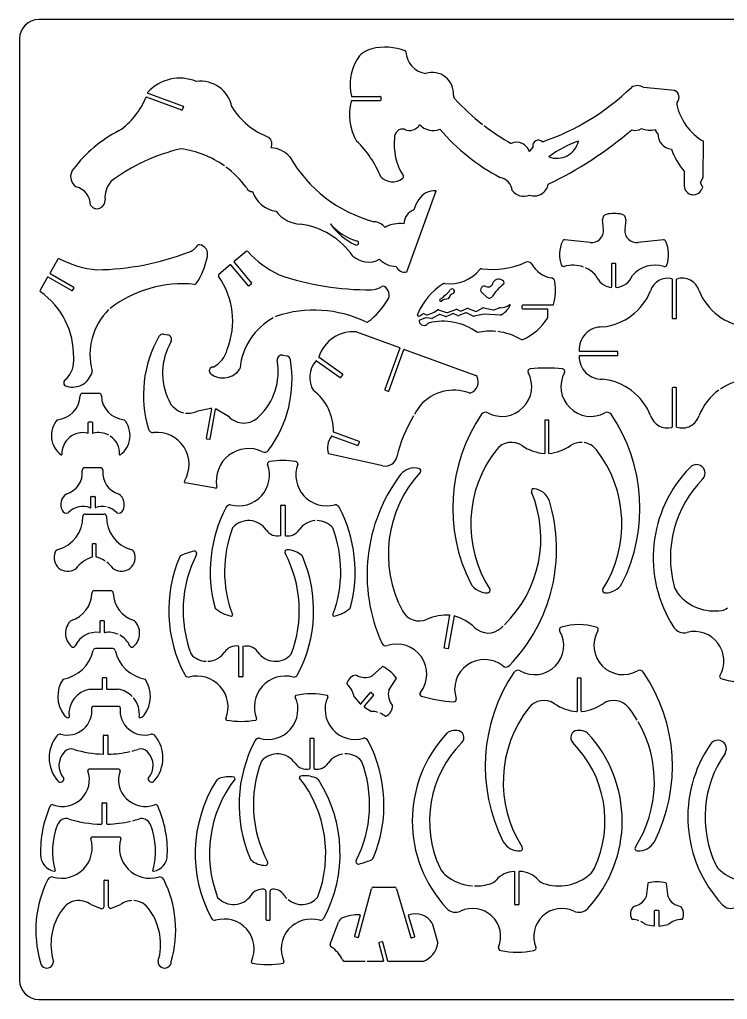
# Model space of a CAD drawing. Extents: x 0 to 655, y 0 to 410.
# Drawn here: x 0 to 296.1, y 0 to 410 of the extents above; entities that cross this region are included whole.
import ezdxf

# ---------------------------------------------------------------- set-up
doc = ezdxf.new("R2010")
doc.units = 0
doc.layers.add('WHITE', color=7, linetype='CONTINUOUS')

msp = doc.modelspace()

# ---------------------------------------------------------------- linework, layer by layer
at = {"layer": 'WHITE', "linetype": 'CONTINUOUS'}
for p, q in [((647, 410), (8, 410)), ((0, 402), (0, 8)), ((273.959613, 380.268762), (261.119396, 381.517701)), ((67.821112, 372.132039), (53.079316, 377.497614)), ((53.642917, 379.154792), (68.419647, 373.776502)), ((139.018802, 377.819106), (150.895294, 377.819106)), ((151.095294, 377.619106), (151.095294, 376.269106)), ((68.539182, 373.520159), (68.077454, 372.251574)), ((150.895294, 376.069106), (138.969253, 376.069106)), ((286.023611, 344.014094), (286.097792, 359.090878)), ((214.756963, 356.636018), (213.195798, 354.785876)), ((278.073264, 346.522154), (277.984081, 340.94162)), ((284.924534, 341.750577), (286.023611, 344.014094)), ((285.69944, 340.151127), (284.924534, 341.750577)), ((161.960563, 304.507774), (174.255533, 338.287925)), ((244.266861, 322.159221), (243.876865, 326.344375)), ((253.581143, 326.344375), (253.191147, 322.159221)), ((94.768328, 312.939292), (89.75294, 308.730882)), ((16.000835, 309.725073), (12.727273, 304.055097)), ((89.728288, 308.449116), (97.038097, 299.737624)), ((247.679004, 307.731114), (247.679004, 298.153571)), ((249.229004, 307.931114), (247.879004, 307.931114)), ((249.429004, 298.11929), (249.429004, 307.731114)), ((12.800478, 303.781892), (22.648957, 298.09587)), ((88.105944, 307.348889), (83.330578, 303.341881)), ((95.697519, 298.612746), (88.387711, 307.324237)), ((11.652273, 302.193142), (8.535374, 296.794516)), ((21.773957, 296.580325), (11.925478, 302.266347)), ((97.013446, 299.455858), (95.979286, 298.588095)), ((273.078049, 301.347874), (273.078049, 285.075508)), ((274.828049, 285.075508), (274.828049, 301.245275)), ((22.722162, 297.822665), (22.047162, 296.65353)), ((193.288153, 297.935863), (193.232085, 297.870451)), ((193.367523, 295.779323), (195.498227, 293.861689)), ((170.615764, 286.511381), (173.446115, 287.540599)), ((173.446115, 287.540599), (174.884518, 288.499534)), ((175.319982, 288.557851), (178.557036, 287.478833)), ((179.006589, 287.48115), (182.494556, 288.683897)), ((182.998492, 288.665537), (184.382978, 288.072186)), ((186.68577, 287.245996), (183.815841, 286.12298)), ((184.945977, 288.077243), (187.135901, 289.062708)), ((189.758003, 285.968173), (187.2539, 287.220225)), ((187.674442, 289.077705), (190.657221, 287.930483)), ((191.243702, 287.969298), (193.740088, 289.330962)), ((194.224872, 289.400265), (198.13916, 288.544015)), ((198.546509, 288.57703), (200.631579, 289.40284)), ((210.311541, 289.075073), (210.311541, 290.425073)), ((210.511541, 290.625073), (223.160555, 290.625073)), ((220.792842, 288.875073), (210.511541, 288.875073)), ((220.992842, 285.577013), (220.992842, 288.675073)), ((167.448509, 286.083725), (168.736976, 286.903658)), ((169.75878, 285.210026), (167.466655, 284.254974)), ((169.19178, 286.945797), (170.258527, 286.517309)), ((172.420185, 284.97722), (170.006304, 285.245429)), ((175.389683, 286.506381), (172.71636, 285.036054)), ((178.172182, 285.79002), (175.781208, 286.545064)), ((181.123286, 286.923058), (178.670229, 285.819183)), ((183.247713, 286.148751), (181.72359, 286.910812)), ((194.324529, 286.759477), (190.212876, 285.90879)), ((201.223558, 286.30954), (194.324529, 286.759477)), ((273.278049, 284.875508), (274.628049, 284.875508)), ((140.986653, 279.300445), (159.007202, 272.741502)), ((60.348034, 278.364389), (61.942438, 278.083253)), ((159.126736, 272.48516), (152.828351, 255.180489)), ((154.472813, 254.581954), (160.770996, 271.886069)), ((161.027893, 272.0054), (190.894715, 261.034785)), ((250.078739, 271.15), (234.336789, 271.15)), ((250.278739, 269.6), (250.278739, 270.95)), ((110.084845, 269.594448), (111.679248, 269.313312)), ((124.21031, 267.159682), (134.123095, 260.240292)), ((135.124753, 261.675277), (125.276438, 268.549665)), ((234.320739, 269.4), (250.078739, 269.4)), ((134.401568, 260.289815), (135.174276, 261.396804)), ((152.947885, 254.924146), (154.216471, 254.462419)), ((273.078049, 255.824492), (273.078049, 239.552126)), ((274.628049, 256.024492), (273.278049, 256.024492)), ((274.828049, 239.654725), (274.828049, 255.824492)), ((33.238478, 253.589455), (26.291974, 253.589455)), ((74.552413, 246.271005), (80.006973, 247.396986)), ((80.244368, 247.166387), (78.072836, 234.851015)), ((79.796249, 234.54713), (81.991923, 246.999416)), ((82.293871, 247.134915), (87.354914, 244.013578)), ((221.422426, 242.419563), (219.672426, 242.419563)), ((219.672426, 242.419563), (219.672426, 228.385312)), ((221.422426, 228.419564), (221.422426, 242.419563)), ((28.715226, 237.161171), (28.715226, 241.431038)), ((28.915226, 241.631038), (30.265226, 241.631038)), ((30.465226, 241.431038), (30.465226, 237.07365)), ((78.235068, 234.619323), (79.564558, 234.384898)), ((130.700764, 235.743234), (141.445067, 231.832628)), ((142.043602, 233.47709), (131.409638, 237.347536)), ((141.701409, 231.952162), (142.163136, 233.220748)), ((151.927252, 223.26987), (129.247523, 228.261905)), ((33.843476, 222.475144), (27.202347, 222.475144)), ((81.940185, 213.867779), (69.330124, 216.091273)), ((29.822912, 205.871996), (29.822912, 210.275144)), ((30.022912, 210.475144), (31.372912, 210.475144)), ((31.572912, 210.275144), (31.572912, 206.001867)), ((109.358423, 194.288671), (109.358423, 206.650444)), ((109.558423, 206.850444), (110.908423, 206.850444)), ((111.108423, 206.650444), (111.108423, 194.216234)), ((27.4217, 203.084213), (35.306822, 203.084213)), ((30.314261, 190.384213), (30.314261, 185.226892)), ((31.864261, 190.584213), (30.514261, 190.584213)), ((32.064261, 185.344377), (32.064261, 190.384213)), ((38.191662, 171.026721), (31.234674, 171.026721)), ((177.58019, 146.957418), (180.011264, 160.744726)), ((181.740625, 160.474574), (179.303604, 146.653534)), ((33.663168, 153.75611), (33.663168, 158.326721)), ((33.863168, 158.526721), (35.213168, 158.526721)), ((35.413168, 158.326721), (35.413168, 153.705788)), ((91.650651, 135.171796), (91.650651, 147.606006)), ((38.990315, 146.786251), (31.739304, 146.786251)), ((93.400651, 147.533569), (93.400651, 135.171796)), ((179.303604, 146.653534), (177.58019, 146.957418)), ((151.621553, 139.210681), (147.472655, 135.33717)), ((34.664809, 129.986251), (34.664809, 134.486251)), ((34.864809, 134.686251), (36.214809, 134.686251)), ((36.414809, 134.486251), (36.414809, 129.986251)), ((93.200651, 134.971796), (91.850651, 134.971796)), ((154.500793, 129.439862), (157.595007, 134.198356)), ((233.250581, 134.225113), (233.250581, 120.610671)), ((234.800581, 134.425113), (233.450581, 134.425113)), ((235.000581, 120.648822), (235.000581, 134.225113)), ((29.451813, 129.786252), (34.464809, 129.786251)), ((36.614809, 129.786251), (41.277806, 129.786252)), ((142.751014, 123.662586), (146.742501, 128.419454)), ((148.083078, 127.294576), (144.20535, 122.673279)), ((147.024267, 128.444106), (148.058427, 127.576343)), ((139.973786, 126.558956), (142.445648, 123.661343)), ((41.5895, 122.604911), (30.730154, 122.604911)), ((144.283053, 122.221865), (147.158104, 120.530597)), ((35.109827, 102.811832), (35.109827, 110.404911)), ((35.309827, 110.604911), (36.659827, 110.604911)), ((36.859827, 110.404911), (36.859827, 102.800449)), ((121.430553, 109.026539), (121.430553, 96.664766)), ((122.980553, 109.226539), (121.630553, 109.226539)), ((123.180553, 96.592329), (123.180553, 109.026539)), ((41.556798, 96.315391), (29.020875, 96.315391)), ((34.588837, 73.818468), (34.588837, 82.115391)), ((34.788837, 82.315391), (36.138837, 82.315391)), ((36.338837, 82.115391), (36.338837, 73.827275)), ((41.823216, 67.92631), (30.289948, 67.92631)), ((207.154287, 39.714915), (207.154287, 53.309837)), ((208.904287, 53.316175), (208.904287, 39.714915)), ((35.356582, 38.948065), (35.356582, 49.743021)), ((35.556582, 49.943021), (36.906582, 49.943021)), ((37.106582, 49.743021), (37.106582, 39.087091)), ((103.070225, 45.104388), (103.070225, 33.41495)), ((104.820225, 33.41495), (104.820225, 45.1278)), ((141.75734, 26.056119), (147.238808, 46.267845)), ((148.203945, 47.006098), (156.690533, 47.006098)), ((157.64999, 46.287953), (163.647426, 25.872224)), ((262.79084, 48.485861), (262.102445, 42.851721)), ((271.277027, 42.851721), (270.588631, 48.485861)), ((29.881581, 39.649599), (33.987424, 38.018698)), ((38.47574, 38.157724), (42.231583, 39.649599)), ((208.704287, 39.514915), (207.354287, 39.514915)), ((265.639736, 30.932239), (265.639736, 37.083109)), ((265.839736, 37.283109), (267.189736, 37.283109)), ((267.389736, 37.083109), (267.389736, 30.873458)), ((103.270225, 33.21495), (104.620225, 33.21495)), ((142.423083, 35.19674), (140.068351, 26.514176)), ((165.326476, 26.365471), (162.743809, 35.157065)), ((129.989637, 23.137065), (133.473869, 32.375475)), ((172.615768, 31.930715), (174.907418, 23.531765)), ((262.000505, 31.307039), (265.406611, 30.735001)), ((267.622861, 30.67622), (271.378967, 31.307038)), ((140.209029, 26.2688), (141.511963, 25.915441)), ((163.895689, 25.736704), (165.190955, 26.117209)), ((150.296294, 23.545732), (152.220732, 16.164569)), ((151.745697, 24.130309), (150.439367, 23.78972)), ((154.055545, 16.063654), (151.989685, 23.987237)), ((144.585934, 15.914112), (135.983906, 15.914112)), ((152.027202, 15.914112), (145.385934, 15.914112)), ((168.796352, 15.914113), (154.249075, 15.914112)), ((8, 0), (647, 0))]:
    msp.add_line(p, q, dxfattribs=at)
for centre, radius, start, end in [((8, 402), 8, 90, 180), ((149.636576, 388.052596), 10, 103.283288, 149.356928), ((152.950519, 374.015341), 24.423133, 69.937592, 103.283287), ((161.157194, 396.486807), 0.5, 2.148376, 69.93762), ((171.140129, 396.861306), 9.489958, -177.851618, -97.071515), ((158.373486, 382.876733), 20.154957, 149.356929, 194.089046), ((66.944546, 367.623379), 17.876578, 67.041773, 138.471883), ((172.685405, 379.004109), 8.864952, -4.161377, 107.824389), ((75.804036, 371.039903), 13.179761, 10.593413, 98.229597), ((186.607798, 453.268865), 99.727844, -71.209603, -45.928726), ((258.474383, 377.821957), 4.544735, 54.409019, 123.382309), ((24.119793, 389.145431), 31.021497, -55.617424, -22.277324), ((53.010912, 377.309675), 0.2, 70.000054, 157.722684), ((53.711321, 379.34273), 0.2, 138.471965, 249.999966), ((139.018802, 378.019106), 0.2, -165.910955, -90), ((150.895294, 377.619106), 0.2, 0.000004, 90), ((183.521712, 378.215684), 2, 175.838619, 222.685488), ((272.900943, 377.408182), 3.050196, -42.127852, 69.691027), ((68.351243, 373.588563), 0.2, -20, 69.999999), ((115.395673, 390.159996), 31.437209, -147.918374, -110.545302), ((159.908132, 370.169269), 21.900802, 164.772306, 210.129721), ((138.969253, 375.869106), 0.2, 90, 164.772306), ((150.895294, 376.269106), 0.2, -90, -0.000003), ((253.50997, 442.766116), 97.210895, -137.314538, -127.965173), ((275.904771, 374.691362), 1, 137.872164, 192.257049), ((298.024803, 379.496955), 23.636023, -167.742919, -120.305571), ((67.889515, 372.319978), 0.2, -109.999676, -19.999946), ((163.192482, 368.414556), 4.787933, -116.594486, -29.471487), ((173.01965, 371.164175), 7.621374, -137.943917, -68.236324), ((253.50997, 442.766116), 97.210895, -127.493372, -119.459687), ((67.389993, 313.434037), 56.339608, 117.199022, 142.805252), ((160.316873, 360.766987), 3.44492, 77.728802, 185.166245), ((241.17693, 419.970262), 85.972333, -139.456467, -117.771548), ((151.601928, 485.852627), 160.597252, -64.330348, -49.412651), ((257.61644, 368.198222), 4.568949, -109.549776, -56.369439), ((263.674397, 373.242874), 9.526067, -111.734168, -75.901103), ((268.009856, 364.048446), 2.015439, -178.729643, -120.115826), ((273.39737, 362.18494), 6.399888, 178.92451, 263.957179), ((101.480793, 357.853009), 4.066864, -21.444183, 44.873314), ((111.568281, 328.450788), 42.523884, 21.679848, 46.264509), ((180.40059, 357.569897), 23.691191, 173.00083, 212.577039), ((208.048546, 353.312846), 5.353879, 15.969953, 116.01171), ((217.064418, 357.17241), 2.368981, 45.2969, 193.086582), ((246.358185, 320.744482), 40.402642, 108.117995, 128.037892), ((224.74875, 361.252881), 9.28784, -110.719439, -13.124673), ((84.610284, 281.090247), 76.752126, 102.86404, 127.197616), ((62.227395, 315.7953), 40.468573, 54.553648, 82.481838), ((104.647202, 345.247134), 11.136263, 41.02018, 86.814016), ((299.681978, 365.142265), 28.524464, -160.92564, -139.248703), ((163.226487, 381.323687), 57.838781, -150.173536, -104.917322), ((26.383089, 344.284475), 5.028802, 140.357894, 237.49187), ((62.227395, 315.7953), 40.468573, 36.163348, 53.420855), ((159.594108, 344.275342), 1, -54.103703, 32.577037), ((45.660156, 335.597042), 9.974459, 138.337009, 185.677781), ((156.042388, 349.182518), 7.057647, -134.630853, -54.103701), ((199.855084, 337.734639), 6.294303, 6.99922, 78.42209), ((215.317718, 342.159769), 5.946258, -110.21753, -10.214807), ((281.864407, 340.623825), 3.893318, 175.31798, 333.323476), ((21.586433, 332.224501), 8.094667, 0.752173, 75.007131), ((97.302551, 340.569293), 2.564204, -159.597379, -87.215429), ((109.158863, 342.059196), 12.411486, -160.949735, -98.734554), ((173.408673, 330.896019), 7.440258, 83.464355, 150.737193), ((210.880531, 342.004023), 5.924228, -143.757994, -66.289256), ((284.799497, 339.71512), 1, -57.056938, 25.849396), ((32.441866, 334.176065), 3.321267, -146.247846, 7.511364), ((176.839698, 327.335275), 12.257594, 144.041417, 165.258393), ((118.048224, 337.960383), 13.520727, -142.831325, -92.652328), ((167.523396, 324.151027), 6.795022, 111.930469, 176.817033), ((245.868238, 326.529942), 2, 104.41216, 185.32377), ((248.729004, 315.397801), 13.493848, 75.587842, 104.412158), ((251.58977, 326.529942), 2, -5.32377, 75.587842), ((113.006705, 292.430623), 32.326542, 35.20763, 82.148783), ((146.878521, 338.412954), 21.803934, -140.663588, -104.697179), ((150.544118, 338.350753), 24.713675, -146.17041, -113.873756), ((147.78728, 318.846448), 6.610648, 39.512655, 85.226985), ((158.936523, 312.493609), 12.168921, 81.482609, 119.808663), ((239.28843, 321.695303), 5, -97.105536, 5.32377), ((258.169578, 321.695303), 5, 174.67623, 277.105536), ((75.162393, 314.810615), 0.999999, 80.620524, 144.96435), ((74.673865, 311.85311), 3.997582, -14.592238, 80.620459), ((140.944284, 316.537017), 0.882483, -117.124964, 62.874974), ((239.670565, 311.697122), 13.747971, 156.40369, 198.474357), ((227.988471, 316.800007), 1, 85.653905, 156.403667), ((211.289717, 97.085156), 221.348506, 82.894464, 85.653766), ((286.168291, 97.085156), 221.348506, 94.346235, 97.105536), ((269.469537, 316.800007), 1, 23.59631, 94.346234), ((257.787443, 311.697122), 13.747971, -18.474357, 23.596308), ((30.542903, 418.776428), 113.483057, -89.079416, -69.304054), ((68.267494, 319.644881), 7.420792, -71.282872, -35.03571), ((95.089721, 312.55627), 0.5, 42.491869, 129.999946), ((126.67494, 341.490607), 42.334822, -137.50807, -115.220415), ((16.433847, 309.475073), 0.5, 62.491877, 149.99996), ((36.218118, 347.467237), 42.334821, -117.50807, -95.220414), ((46.735973, 317.086476), 32.412945, -32.556592, -11.100551), ((89.881497, 308.577673), 0.2, 129.999995, 219.999977), ((145.957313, 318.250942), 9.712477, -132.307993, -61.675746), ((157.575846, 316.435505), 9.720841, -136.150855, -90.215648), ((197.724549, 339.815926), 34.338237, -97.148868, -65.914562), ((212.554127, 306.641371), 1.999999, 29.051376, 114.085434), ((224.080894, 313.044275), 11.185733, -150.948649, -99.323047), ((247.879004, 307.731114), 0.2, 90.000004, 179.999963), ((249.229004, 307.731114), 0.2, 0, 90), ((12.900478, 303.955097), 0.2, 150.000028, 240), ((88.234502, 307.19568), 0.2, 40.000001, 129.999947), ((160.943999, 308.003425), 3.640464, -159.268391, -73.785136), ((180.069497, 315.602947), 16.131548, -97.753344, -39.298916), ((193.326783, 304.752403), 1, 82.851121, 140.701085), ((227.579553, 307.657542), 1, -161.525659, -73.115859), ((231.550565, 294.574388), 12.672522, 69.650227, 106.884146), ((231.550565, 294.574388), 12.672522, 41.056427, 66.025434), ((265.907443, 294.574388), 12.672522, 73.115854, 138.943573), ((269.878455, 307.657542), 0.999999, -106.884141, -18.474341), ((11.825478, 302.093142), 0.2, 59.999988, 149.999988), ((68.200409, 249.537526), 49.892056, 84.347854, 127.459046), ((73.212699, 300.182154), 1, -95.652194, -32.556651), ((83.651972, 302.958859), 0.5, 130.000033, 214.915458), ((56.337318, 283.892948), 32.810648, -21.335848, 34.915439), ((96.884888, 299.609067), 0.2, -49.999972, 39.999963), ((145.731162, 410.440365), 113.483057, -109.079416, -89.304054), ((193.541392, 274.772495), 29.604052, 123.489088, 155.729857), ((177.758301, 298.628015), 1, 82.246652, 123.489107), ((195.980948, 300.308135), 2.191451, -114.894471, -5.14382), ((200.474228, 298.748372), 2.682848, 44.272654, 149.459395), ((201.679191, 299.923124), 1, -51.269884, 44.272649), ((221.944795, 300.032717), 2, 8.919478, 80.67695), ((201.709725, 296.856942), 22.482764, -15.705725, 8.919477), ((248.396022, 305.712176), 7.814028, -158.888799, -96.917376), ((249.061986, 305.712176), 7.814029, -85.72922, -21.111201), ((271.03615, 294.416253), 7.372166, 75.119009, 163.501346), ((272.878049, 301.347874), 0.2, 0, 75.118887), ((275.028049, 301.245275), 0.2, 107.794979, 179.999963), ((277.219948, 294.416253), 7.372166, 16.498654, 107.794979), ((8.968387, 296.544516), 0.5, 150.000017, 234.915493), ((-10.178066, 269.286258), 32.810648, -1.335848, 54.915439), ((21.873957, 296.75353), 0.2, -120.000012, -30.000027), ((22.548957, 297.922665), 0.2, -30.000012, 60), ((95.850728, 298.741303), 0.2, -140.000001, -49.999994), ((147.275696, 304.384612), 7.420793, -91.282873, -55.035702), ((152.101365, 297.483694), 1, 60.620459, 124.96429), ((150.630773, 294.871635), 3.997582, -34.592237, 60.620447), ((175.489208, 299.161174), 5.133759, -62.856793, -24.42338), ((182.90174, 291.743077), 3.88732, 109.724323, 158.825225), ((180.876681, 296.220403), 1.085258, -48.922, 131.077996), ((194.37097, 296.894264), 1.5, 139.398709, 228.012777), ((194.427038, 296.959676), 1.5, 65.105535, 139.398697), ((215.938001, 282.144399), 21.790277, 128.730149, 146.566452), ((241.287969, 305.706844), 24.473373, -83.915693, -22.0734), ((247.479004, 298.153571), 0.2, -96.917277, 0), ((249.629004, 298.11929), 0.2, -179.999997, -85.72922), ((306.968129, 305.706844), 24.473374, -157.9266, -96.084307), ((126.167659, 309.344712), 32.412945, -52.556592, -31.100551), ((176.183364, 292.597916), 0.457129, 124.695118, 304.695154), ((173.414298, 297.864603), 5.49679, -62.843443, -36.528357), ((180.040015, 286.009037), 7.178872, 96.10224, 120.06465), ((196.501674, 294.976631), 1.500001, -131.98719, -33.433579), ((56.257909, 269.762767), 26.81335, 135.220298, 194.579503), ((123.234529, 238.528193), 49.892056, 64.347854, 108.377762), ((175.161868, 288.083509), 0.5, 71.565051, 123.690063), ((178.778396, 288.142911), 0.7, -108.435001, -70.974429), ((182.722749, 288.022136), 0.7, 66.801431, 109.025599), ((184.658722, 288.715588), 0.700001, -113.198612, -65.772273), ((186.94085, 286.594126), 0.7, 63.434912, 111.370622), ((187.423156, 288.424363), 0.7, 68.962442, 114.227745), ((190.908506, 288.583825), 0.7, -111.037511, -61.38954), ((194.075284, 288.716435), 0.7, 77.660898, 118.61046), ((198.288748, 289.227845), 0.7, -102.339087, -68.393523), ((200.88934, 288.752026), 0.7, 87.59792, 111.606508), ((201.195022, 296.038923), 6.593306, -92.402128, -55.30474), ((197.046205, 294.465745), 9.16373, -62.879895, -26.590181), ((205.06185, 290.453527), 0.2, -26.590185, 124.695255), ((210.511541, 290.425073), 0.2, 90.000003, 179.999997), ((210.511541, 289.075073), 0.2, 180, 269.999997), ((220.792842, 288.675073), 0.2, 0.000004, 89.999997), ((223.160555, 290.825073), 0.2, -90, -15.705771), ((118.92969, 261.618278), 26.81335, 118.499133, 174.579503), ((118.92969, 261.618278), 26.81335, 115.2203, 116.746006), ((145.266024, 284.404272), 1, -115.652204, -52.556641), ((167.001163, 286.512326), 0.619529, 136.225983, 316.225925), ((167.658963, 283.793435), 0.500001, 112.619874, 191.018053), ((169.196602, 284.092826), 2.066515, -168.981908, -36.9425), ((169.005414, 286.481828), 0.5, 68.115772, 122.471263), ((169.951088, 284.748487), 0.5, 83.659822, 112.619874), ((170.444893, 286.981278), 0.5, -111.884249, -70.016905), ((171.247861, 282.550316), 0.5, 103.829379, 143.05745), ((177.045463, 258.998925), 24.754489, 54.050277, 103.829422), ((172.475401, 285.474162), 0.5, -96.340217, -61.189224), ((175.630642, 286.068273), 0.5, 72.474449, 118.810794), ((178.382974, 286.457528), 0.7, -107.525568, -65.772273), ((181.410541, 286.284713), 0.7, 63.434985, 114.227745), ((183.560762, 286.77485), 0.7, -116.565043, -68.629388), ((190.071052, 286.594272), 0.7, -116.565043, -78.31062), ((201.709725, 296.856942), 22.482764, -67.003311, -31.672873), ((219.992842, 285.577013), 1, -31.672852, 0), ((273.278049, 285.075508), 0.2, -179.999997, -90.000003), ((274.628049, 285.075508), 0.2, -90, -0.000066), ((139.535796, 264.375668), 14.995131, 84.44765, 162.950112), ((197.03089, 254.900926), 24.74578, 84.784458, 102.729472), ((197.03089, 254.900926), 24.745779, 59.487846, 82.931864), ((243.546965, 271.947729), 9.429552, 87.964174, 183.713218), ((101.460981, 252.911683), 49.648791, 150.472776, 196.700686), ((60.000738, 276.394774), 2, 80.000008, 150.472813), ((85.708664, 262.075955), 25.901944, 149.794186, 206.084146), ((61.595142, 276.113637), 2, -30.205842, 80), ((210.102567, 277.081468), 1.000001, -120.512195, -67.003309), ((75.723553, 274.879902), 11.552029, -62.73887, -14.664968), ((158.938797, 272.553564), 0.2, -19.999976, 69.999949), ((160.958934, 271.817665), 0.2, 69.830873, 159.999978), ((234.336789, 271.35), 0.2, -176.286783, -90.000003), ((250.078739, 270.95), 0.2, 0.000003, 90), ((11.121678, 267.447248), 11.55203, -42.73887, 5.335033), ((82.277079, 262.681036), 25.901944, -46.084146, 10.205814), ((64.340378, 259.457047), 49.648791, -36.700686, 9.527224), ((109.737549, 267.624832), 2.000001, 80.000012, 190.205837), ((111.331952, 267.343696), 2, 9.527186, 80), ((131.843115, 260.252023), 10.471188, 138.961886, 211.701959), ((124.095835, 266.995684), 0.2, 55.083949, 138.961886), ((125.390914, 268.713663), 0.2, 162.950112, 235.083904), ((243.546965, 268.952271), 9.429552, 178.46195, 272.035826), ((234.320739, 269.2), 0.200001, 90, 178.462049), ((250.078739, 269.6), 0.2, -89.999946, -0.000004), ((22.101625, 264.70249), 8.494261, -106.06407, -15.010532), ((29.340168, 262.761502), 1, -15.010524, 14.579537), ((80.884638, 263.043402), 1.572981, 85.249015, 240.165377), ((85.102565, 268.54531), 8.494261, -126.064068, -35.010524), ((91.240714, 264.245651), 1, -35.010507, -5.420488), ((213.651956, 262.821783), 0.999999, 96.026339, 208.277711), ((220.372426, 199.162304), 65.013233, 83.973661, 96.026339), ((227.092896, 262.821783), 1, -28.277711, 83.973661), ((20.019834, 258.089771), 1.572981, 105.249047, 260.165341), ((134.23757, 260.40429), 0.2, -124.916057, -34.916111), ((135.010278, 261.511279), 0.2, -34.916057, 55.083904), ((186.896366, 258.47789), 4.995884, -68.318615, 23.889296), ((190.549921, 260.096106), 1.000001, 23.889305, 69.830791), ((201.790761, 256.441136), 12.468505, -118.361105, 28.27772), ((238.954091, 256.441136), 12.468505, 151.72228, 298.361105), ((241.287969, 235.193156), 24.473374, 22.0734, 83.915693), ((306.968129, 235.193156), 24.473374, 96.084308, 124.313747), ((110.409502, 238.049492), 20.87481, -1.39759, 53.130404), ((153.016289, 255.112085), 0.2, 160, 250.000001), ((154.284875, 254.650358), 0.2, -109.999955, -20), ((181.696465, 236.18918), 18.738825, 70.231243, 138.162937), ((273.278049, 255.824492), 0.2, 90, 179.999997), ((274.628049, 255.824492), 0.2, 0.000003, 89.999997), ((306.968129, 235.193156), 24.473374, 126.190967, 157.9266), ((15.040164, 252.817917), 10.254128, -85.945278, -1.1632), ((26.291974, 252.589455), 1, 90.000003, 178.836795), ((33.238478, 252.589455), 1, 1.163206, 89.999997), ((44.490287, 252.817917), 10.254128, -178.8368, -94.054722), ((70.519123, 254.018601), 8.734568, -157.578685, -102.636409), ((188.372625, 254.764704), 0.999999, -109.768736, -68.318619), ((70.519123, 254.018601), 8.734568, -97.381248, -62.499146), ((80.047406, 247.201116), 0.2, -10.000001, 101.663698), ((82.188885, 246.964686), 0.2, 58.33634, 170.000002), ((217.020135, 213.175277), 60.746816, 144.224818, 148.601657), ((23.466631, 235.966014), 10.157836, 139.303475, 233.143212), ((36.06382, 235.966014), 10.157835, -53.143212, 40.696525), ((93.794801, 249.914471), 8.734568, -137.500854, -42.421314), ((217.020135, 213.175277), 60.746816, 149.356753, 166.8319), ((251.091504, 205.590452), 69.886123, 145.83963, 206.891731), ((194.917831, 243.709268), 2, 61.638886, 145.839613), ((245.827021, 243.709268), 2, 34.160387, 118.361114), ((189.653348, 205.590452), 69.886123, -26.891731, 34.16037), ((271.03615, 246.483747), 7.372166, -163.501345, -75.119009), ((277.219948, 246.483747), 7.372166, -107.794979, -16.498655), ((28.915226, 241.431038), 0.2, 90, 179.999997), ((30.265226, 241.431038), 0.2, 0, 89.999996), ((55.822062, 239.218755), 1.999999, -163.299328, -84.266038), ((272.878049, 239.552126), 0.2, -75.118887, 0), ((275.028049, 239.654725), 0.2, -179.999963, -107.794979), ((26.503188, 228.371362), 8.817152, 77.106794, 182.370645), ((28.515226, 237.161171), 0.2, -102.893182, -0.00002), ((30.665226, 237.07365), 0.2, -179.999996, -74.814272), ((33.027264, 228.371362), 8.817152, 61.229298, 105.185767), ((33.027264, 228.371362), 8.817152, -2.370645, 56.008242), ((57.373199, 223.77108), 13.525357, -30.827678, 95.733986), ((78.269797, 234.816285), 0.2, 169.999999, 259.999999), ((79.599288, 234.58186), 0.2, -99.999965, -10.000022), ((136.818104, 230.818986), 7.990767, 142.559387, 198.663194), ((130.63236, 235.555296), 0.2, 70.000024, 142.559388), ((131.478043, 237.535475), 0.2, 178.602409, 249.99995), ((95.802668, 216.994928), 13.525357, 64.266014, 190.827678), ((102.543676, 230.980474), 2.000001, -115.733963, -36.700669), ((141.513471, 232.020567), 0.2, -109.999967, -20.000021), ((141.975198, 233.289152), 0.2, -19.999955, 69.999978), ((239.319708, 198.902274), 50.562288, 142.044597, 212.558736), ((205.759782, 225.080121), 8, 56.184444, 142.0446), ((221.467186, 248.529786), 20.224268, -123.815556, -95.091291), ((219.277666, 248.529786), 20.224268, -83.912403, -56.184444), ((234.98507, 225.080121), 8, 87.335178, 123.815556), ((234.98507, 225.080121), 8, 37.955405, 81.601383), ((201.425143, 198.902274), 50.562288, -32.558736, 37.955403), ((17.493753, 227.998379), 0.2, -126.856841, 2.370562), ((42.036698, 227.998379), 0.199999, 177.629426, 306.856841), ((153.002072, 228.15298), 5.000001, -102.413415, -13.168105), ((27.202347, 221.475144), 1, 90.000009, 186.038004), ((33.843476, 221.475144), 1, -6.038004, 89.999991), ((91.668616, 219.399374), 12.885675, -105.378512, 20.611704), ((104.722826, 224.050444), 0.999999, 90.000009, 186.597233), ((110.058423, 193.021799), 32.470027, 80.542047, 99.457953), ((115.39402, 224.050444), 0.999999, -6.597233, 89.999991), ((128.44823, 219.399374), 12.885675, 159.388296, 285.378512), ((165.298982, 214.590579), 7.803682, 76.81919, 139.454792), ((166.85039, 221.21502), 1, -42.558735, 76.819189), ((318.850386, 184.910059), 53.769098, 135.505259, 212.95609), ((283.181213, 220.189182), 3.604449, -41.845563, 138.154474), ((16.986247, 220.394537), 9.273092, -74.124311, 6.038004), ((44.059577, 220.394537), 9.273092, 173.961997, 254.12431), ((215.261932, 177.71037), 69.886123, 143.108269, 204.16037), ((204.830366, 186.34109), 50.562288, 137.441264, 207.955403), ((318.850386, 184.910059), 46.569098, 135.095306, 195.11433), ((69.416948, 216.583677), 0.5, 149.172329, 260.000012), ((82.02701, 214.360183), 0.5, -100.0001, 10.827707), ((215.128595, 212.70227), 1, 83.180834, 202.558684), ((214.320749, 205.946719), 7.803683, 20.545206, 83.18081), ((22.73482, 207.017268), 5.494453, 125.772822, 205.232184), ((30.022912, 210.275144), 0.2, 90, 179.999997), ((31.372912, 210.275144), 0.2, 0.000004, 89.999996), ((38.311003, 207.017268), 5.494454, -25.232184, 54.227172), ((167.511505, 192.921413), 50.562288, -45.581714, 22.558736), ((26.457792, 197.878587), 8.397242, 68.398111, 135.312586), ((29.622912, 205.871996), 0.2, -111.602059, -0.000003), ((31.772912, 206.001867), 0.2, 180, 289.113591), ((34.588031, 197.878587), 8.397242, 79.190837, 109.113739), ((34.588031, 197.878587), 8.397242, 44.687414, 73.730125), ((136.928122, 179.069176), 57.183374, 152.000661, 195.564289), ((88.203796, 204.975639), 1.999999, 88.635959, 152.00067), ((109.558423, 206.650444), 0.2, 90.000003, 180), ((110.908423, 206.650444), 0.2, 0.000029, 89.999996), ((131.91305, 204.975639), 2, 27.99933, 91.364041), ((83.188724, 179.069176), 57.183374, -15.564289, 27.999339), ((154.75716, 188.378994), 69.886123, -44.16037, 16.891731), ((12.409942, 201.784048), 14.014759, -74.478049, 1.145498), ((19.57378, 205.527626), 2, -154.767818, -68.141126), ((20.132263, 204.135471), 0.5, -68.1412, -44.687494), ((27.4217, 202.084213), 1, 90, 181.145455), ((35.306822, 202.084213), 1, -1.145455, 90), ((50.31858, 201.784048), 14.014759, 178.854502, 254.478049), ((40.91356, 204.135471), 0.5, -135.312506, -111.8588), ((41.472043, 205.527626), 2, -111.858874, -25.232182), ((136.928122, 179.069176), 51.183374, 159.041583, 200.612522), ((95.77815, 191.465129), 8.895738, 33.911823, 138.350628), ((124.338696, 191.465129), 8.895737, 94.569046, 146.088178), ((124.338696, 191.465129), 8.895738, 41.649372, 89.411545), ((83.188724, 179.069176), 51.183374, -20.612522, 20.958417), ((107.870257, 199.63096), 5.695399, -145.782194, -76.443268), ((109.158423, 194.288671), 0.2, -76.443268, -0.000003), ((111.308423, 194.216234), 0.2, 180, 260.170418), ((112.246589, 199.63096), 5.6954, -99.829593, -34.217808), ((30.514261, 190.384213), 0.2, 90, 180), ((31.864261, 190.384213), 0.2, 0, 89.999996), ((20.171838, 184.89179), 5.770993, 157.195537, 301.686382), ((16.695613, 186.353379), 2.000001, 105.521969, 157.195535), ((35.006934, 171.231148), 14.626298, 109.268754, 142.091501), ((30.114261, 185.226892), 0.2, -70.731246, 0), ((32.264261, 185.344377), 0.2, 180, 252.158008), ((27.721588, 171.231148), 14.626298, 56.381899, 72.158014), ((42.556684, 184.89179), 5.770993, -121.686382, 22.804463), ((46.03291, 186.353379), 2, 22.804476, 74.478058), ((119.57035, 162.753064), 57.183374, 156.826816, 207.999339), ((67.919872, 184.861878), 1, 112.463565, 156.826798), ((81.910925, 151.023628), 37.616618, 103.856608, 112.463557), ((119.57035, 162.753064), 51.183374, 152.838684, 200.958417), ((73.141508, 186.574634), 1, -27.161273, 103.856607), ((111.973099, 187.125318), 1, 89.039997, 207.842933), ((65.830952, 162.753064), 51.183374, -20.958417, 27.842988), ((111.831218, 178.658495), 9.468012, 48.797786, 89.039971), ((65.830952, 162.753064), 57.183374, -27.999339, 23.359521), ((117.409254, 185.029738), 1.000001, 23.359529, 48.797764), ((27.721588, 171.231148), 14.626298, 37.908499, 53.245921), ((22.677895, 180.831981), 1, -58.31365, -37.908522), ((40.050627, 180.831981), 1, -142.091478, -121.68635), ((195.483423, 177.946511), 7.803682, -149.454797, -86.81919), ((245.261429, 177.946511), 7.803682, -93.18081, -30.545203), ((281.615491, 174.853323), 8, -164.885663, -140.859136), ((17.965389, 170.265234), 12.271429, -73.05258, -1.029771), ((31.234674, 170.026721), 1, 90, 178.970237), ((38.191662, 170.026721), 1, 1.029762, 89.999997), ((51.460948, 170.265234), 12.271429, -178.970229, -106.94742), ((195.860939, 171.153311), 1, -86.819159, 32.558741), ((244.883913, 171.153311), 1, 147.44129, 266.819159), ((290.682442, 182.232577), 19.690295, -140.859138, -80.83344), ((91.200063, 174.031292), 13.920616, -132.242438, -101.37386), ((88.553382, 160.87424), 0.5, -101.37386, 20.612485), ((131.563464, 160.87424), 0.5, 159.387515, 281.373853), ((128.916783, 174.031292), 13.920616, -78.62614, -47.757562), ((167.234555, 166.388564), 8.000001, -152.044594, -66.184442), ((178.631337, 140.56759), 20.224268, 86.087597, 113.815556), ((176.475081, 140.947796), 20.224269, 46.184444, 74.90871), ((293.02268, 167.729886), 5, -80.833442, -51.704652), ((26.451021, 153.184184), 7.255129, 132.575992, 229.630101), ((33.863168, 158.326721), 0.2, 90, 179.999997), ((35.213168, 158.326721), 0.2, 0, 90), ((42.975315, 153.184184), 7.25513, -49.630101, 47.424002), ((167.511505, 192.921413), 50.562288, -47.955403, -46.488278), ((233.951799, 131.450495), 25.383809, 73.38556, 106.610972), ((32.208508, 143.787409), 9.847347, 82.826475, 154.726719), ((33.463168, 153.75611), 0.199999, -97.17345, -0.000003), ((35.613168, 153.705788), 0.2, 180, 279.190235), ((37.217829, 143.787409), 9.847347, 65.811742, 99.190056), ((37.217829, 143.787409), 9.847347, 25.273281, 61.167603), ((196.015846, 161.313646), 8, -133.815556, -47.955403), ((215.46301, 148.067025), 12.181954, -119.598881, 30.620423), ((226.806879, 154.78123), 1, 96.407396, 210.620457), ((252.459644, 148.08557), 12.187495, 149.489575, 299.467963), ((241.098131, 154.780797), 1, -30.510404, 83.58913), ((277.928835, 158.379858), 5, -147.043911, -74.553304), ((282.32805, 141.641362), 12.307502, -30.185996, 104.432469), ((22.39945, 148.418534), 1, -130.369892, -25.273265), ((47.026886, 148.418534), 0.999999, -154.726711, -49.630108), ((90.512485, 142.19128), 5.6954, 80.170407, 145.782194), ((91.450651, 147.606006), 0.2, 0, 80.170418), ((93.600651, 147.533569), 0.2, 103.556732, 179.999997), ((94.888817, 142.19128), 5.695399, 34.217806, 103.556732), ((153.3224, 149.92512), 2, -155.83962, -71.638888), ((157.880049, 136.193206), 12.468505, -38.277718, 108.361105), ((15.436824, 149.511729), 15.725031, -79.935224, -13.111322), ((31.739304, 145.786251), 1, 90.000003, 170.888701), ((38.990315, 145.786251), 1, 9.111299, 89.999997), ((55.292795, 149.511729), 15.725031, -166.888678, -100.064776), ((78.420378, 150.357111), 8.895738, -138.350628, -92.792565), ((78.420378, 150.357111), 8.895738, -87.638141, -33.911823), ((106.980924, 150.357111), 8.895738, -146.088177, -41.649372), ((194.478785, 129.739861), 12.468505, 51.638895, 198.27772), ((203.458165, 141.084832), 2, -128.361096, -44.160361), ((70.846024, 136.846601), 2, -152.00067, -88.63596), ((74.310844, 122.422865), 12.885675, -22.060252, 105.378512), ((111.090458, 122.422865), 12.885675, 74.621488, 202.060252), ((114.555278, 136.846601), 2, -91.36404, -27.99933), ((141.464054, 131.148005), 4.616298, 97.266564, 167.68955), ((144.53308, 141.560461), 6.88262, -122.055862, -64.716266), ((151.826281, 138.991396), 0.299999, 63.278403, 133.033723), ((144.776436, 124.987383), 15.978414, 36.721421, 63.278579), ((264.669658, 97.596002), 69.886123, 145.83963, 206.891731), ((208.495986, 135.714818), 2, 61.638895, 145.83963), ((259.405175, 135.714818), 2, 34.16037, 118.361096), ((203.231503, 97.596002), 69.886123, -26.891731, 34.16037), ((293.658145, 135.050796), 0.8, 149.814002, 247.662388), ((28.857577, 126.832049), 12.872319, 146.007864, 217.43746), ((34.864809, 134.486251), 0.2, 90, 179.999997), ((36.214809, 134.486251), 0.2, 0, 89.999996), ((41.872042, 126.832049), 12.872319, -37.43746, 33.992136), ((91.850651, 135.171796), 0.2, -179.999997, -90), ((93.200651, 135.171796), 0.2, -89.999997, 0), ((137.247001, 132.068277), 0.3, 167.689547, 227.706704), ((130.710162, 124.882681), 9.414065, 10.256821, 47.706765), ((157.343503, 134.361897), 0.3, -33.033965, 36.721402), ((233.450581, 134.225113), 0.2, 90, 179.999997), ((234.800581, 134.225113), 0.2, 0.000003, 89.999996), ((308.67332, 184.004375), 52.001224, -107.133167, -92.857254), ((31.117449, 119.427125), 10.492181, 99.134363, 187.085696), ((34.464809, 129.986251), 0.2, -90, -0.000003), ((36.614809, 129.986251), 0.2, 180, 269.999996), ((39.61217, 119.427125), 10.492181, 44.113374, 80.865637), ((115.801172, 126.735118), 0.5, 101.418777, 204.371126), ((122.130553, 95.397895), 32.470027, 78.58438, 101.418778), ((128.458207, 126.735467), 0.5, -24.518594, 78.58438), ((146.89571, 128.290897), 0.2, 50.000001, 140.000001), ((147.92987, 127.423134), 0.2, -39.999999, 50.000001), ((161.139991, 127.625609), 6.88262, 164.716266, 222.055862), ((168.453059, 127.84982), 1, 141.72228, 253.973661), ((39.61217, 119.427125), 10.492181, -7.085696, 39.7418), ((103.927992, 121.356418), 12.534678, -106.71186, 24.371125), ((140.304134, 121.332324), 12.519982, 155.481408, 286.870586), ((142.597805, 123.791143), 0.2, -139.533559, -39.999999), ((151.418653, 122.795105), 4.6163, -67.689538, 2.733428), ((186.125782, 189.375172), 65.013234, -106.026338, -93.973661), ((181.6898, 125.515825), 1, -93.973642, 18.277717), ((219.337936, 117.08567), 8, 56.184444, 142.044595), ((235.04534, 140.535335), 20.224268, -123.815556, -95.71712), ((232.855821, 140.535335), 20.224268, -83.275472, -56.184444), ((248.563225, 117.08567), 8, 37.955403, 123.815556), ((19.904882, 120.967187), 10.384895, -104.734856, 5.999697), ((20.638251, 120.271935), 2.367713, -147.708221, -93.473223), ((30.730154, 122.104911), 0.5, 90, 185.999691), ((41.5895, 122.104911), 0.5, -5.999691, 89.999997), ((52.414772, 120.967187), 10.384895, 174.000303, 284.734856), ((50.091368, 120.271935), 2.367713, -86.526789, -32.291779), ((144.435163, 122.480443), 0.3, 140.000001, 239.533584), ((147.115907, 111.116627), 9.414065, 73.028497, 89.743179), ((147.115907, 111.116627), 9.414065, 52.293235, 67.991793), ((252.897863, 90.907823), 50.562288, 142.044597, 212.558736), ((233.050581, 120.610671), 0.2, -95.717121, -0.000003), ((235.200581, 120.648822), 0.2, 180, 276.724412), ((215.003298, 90.907823), 50.562288, 30.914214, 37.955403), ((20.506927, 118.108204), 0.2, -93.473363, 7.085858), ((50.222692, 118.108204), 0.2, 172.914142, 273.473223), ((86.716545, 117.395455), 0.499999, 157.939785, 259.211901), ((92.700651, 148.80044), 32.470027, -100.788177, -79.211823), ((98.684756, 117.395455), 0.5, -79.211788, 22.060172), ((153.057229, 118.801921), 0.3, -127.707096, -67.689547), ((215.003298, 90.907823), 50.562288, -32.558736, 29.983657), ((16.882002, 109.473149), 1.499999, 75.265118, 140.304388), ((55.437651, 109.473149), 1.5, 39.695612, 104.734845), ((218.067625, 74.673452), 53.769098, 136.980544, 222.95609), ((180.949217, 109.3105), 3, 109.38806, 136.980547), ((182.531363, 104.814762), 7.76601, 86.012365, 109.388058), ((182.862797, 109.569234), 3, -44.747409, 86.012366), ((233.545776, 109.569234), 3, 93.987634, 224.747409), ((233.87721, 104.814762), 7.766009, 70.611942, 93.987635), ((235.459356, 109.3105), 3, 43.019453, 70.61194), ((198.340948, 74.673452), 53.769098, -42.95609, 43.019456), ((27.003032, 101.07181), 14.653621, 140.304366, 221.124409), ((35.309827, 110.404911), 0.2, 90, 179.999997), ((36.659827, 110.404911), 0.2, 0, 89.999973), ((45.316621, 101.07181), 14.653621, -41.124408, 39.695634), ((149.000252, 81.445271), 57.183374, 152.000661, 203.118399), ((100.275926, 107.351734), 2, 88.635965, 152.00067), ((121.630553, 109.026539), 0.2, 90.000004, 179.999997), ((122.980553, 109.026539), 0.2, 0, 89.999997), ((143.98518, 107.351734), 2, 27.999339, 91.364047), ((95.260854, 81.445271), 57.183374, -22.748005, 27.999339), ((218.067625, 74.673452), 46.569098, 135.252593, 205.11433), ((198.340948, 74.673452), 46.569098, -25.11433, 44.747407), ((333.334567, 76.318059), 53.769098, 145.505259, 222.95609), ((292.081133, 104.867325), 3.604449, -31.845546, 148.154457), ((24.560298, 97.883513), 8.112231, 135.060902, 221.630732), ((21.649423, 100.788207), 4, 73.242578, 135.060908), ((36.638046, 150.566585), 47.986015, -106.757421, -92.072599), ((34.909827, 102.811832), 0.200001, -92.072562, 0), ((37.059827, 102.800449), 0.2, 180, 271.652775), ((35.681608, 150.566585), 47.986015, -88.347276, -77.413904), ((35.681608, 150.566585), 47.986015, -76.458347, -73.242579), ((50.670231, 100.788207), 4, 44.939098, 106.757421), ((47.759355, 97.883513), 8.112231, -41.63073, 44.939096), ((107.85028, 93.841224), 8.895738, 33.911823, 138.350628), ((136.410826, 93.841224), 8.895738, 97.624965, 146.088178), ((136.410826, 93.841224), 8.895738, 41.649372, 92.450575), ((333.334567, 76.318059), 46.569098, 145.095306, 205.11433), ((149.000252, 81.445271), 51.183374, 159.041583, 207.842988), ((119.942387, 102.007055), 5.6954, -145.782194, -76.443268), ((124.318719, 102.007055), 5.6954, -99.829593, -34.217808), ((95.260854, 81.445271), 51.183374, -27.161316, 20.958417), ((18.020523, 91.91671), 11.170795, -110.74752, 19.51505), ((29.020875, 95.815391), 0.5, 90, 199.515042), ((52.55715, 91.91671), 11.170795, 160.48495, 290.74752), ((41.556798, 95.815391), 0.5, -19.515042, 90), ((121.230553, 96.664766), 0.2, -76.443268, -0.000003), ((123.380553, 96.592329), 0.200001, 180, 260.170418), ((17.077689, 92.329941), 1.428678, -141.171888, 6.607596), ((55.241965, 92.329941), 1.428679, 173.392406, 321.17187), ((130.639924, 60.996218), 57.183374, 148.1161, 207.999339), ((130.639924, 60.996218), 51.183374, 142.492882, 200.958417), ((84.63173, 89.615863), 3, 112.707287, 148.116106), ((87.512099, 82.732577), 10.461645, 77.662183, 112.707284), ((89.640655, 92.464156), 0.5, -37.507047, 77.66209), ((117.55311, 92.910769), 0.5, 99.819068, 218.133831), ((76.900526, 60.996218), 51.183374, -20.958417, 38.133896), ((119.43383, 82.044044), 11.528274, 67.31558, 99.819), ((122.722803, 89.912596), 3, 32.254175, 67.315583), ((76.900526, 60.996218), 57.183374, -27.999339, 32.25418), ((34.788837, 82.115391), 0.2, 90, 180), ((36.138837, 82.115391), 0.2, 0, 90), ((54.363896, 62.177732), 45.607349, 155.698748, 182.060689), ((13.709013, 80.535185), 0.999999, 69.25252, 155.698747), ((56.868661, 80.535185), 1, 24.301253, 110.747534), ((16.213778, 62.177732), 45.607349, -2.060689, 24.301252), ((19.580185, 71.658323), 4, 72.796942, 158.42811), ((35.122464, 121.857829), 48.550479, -107.203058, -91.2326), ((34.088837, 73.818468), 0.5, -91.2326, 0), ((36.838837, 73.827275), 0.5, 180, 271.650049), ((35.455209, 121.857829), 48.550479, -88.349923, -76.972334), ((35.455209, 121.857829), 48.550479, -76.00134, -72.796942), ((50.997488, 71.658323), 4, 21.57189, 107.203058), ((44.228407, 61.913387), 30.504691, 158.42811, 195.366128), ((26.349266, 61.913387), 30.504691, -15.366128, 21.57189), ((17.520987, 63.533778), 12.849089, -105.733986, 16.95349), ((30.289948, 67.42631), 0.5, 90, 196.953504), ((54.592177, 63.533778), 12.849089, 163.04651, 285.733986), ((41.823216, 67.42631), 0.5, -16.953504, 90), ((209.061577, 69.952061), 7.803682, -149.454797, -86.81919), ((258.839584, 69.952061), 7.803682, -93.18081, -30.545203), ((209.439094, 63.158861), 1, -86.819216, 32.558692), ((258.462067, 63.158861), 1, 147.441308, 266.819216), ((15.678116, 60.406709), 6.893321, 178.910497, 260.208642), ((54.899557, 60.406709), 6.893322, -80.208642, 1.089503), ((98.248353, 59.778487), 2.000001, -156.881582, -129.51385), ((102.999985, 65.53984), 9.468012, -129.513848, -90.960029), ((102.858105, 57.073017), 1, -90.96006, 27.842933), ((141.689695, 57.623701), 1, 152.838701, 283.856625), ((132.920279, 93.174707), 37.616618, -76.143393, -68.192007), ((146.151758, 60.107027), 2, -68.191987, -22.747994), ((14.621341, 53.77707), 0.2, -125.278118, 15.366204), ((55.956333, 53.77707), 0.2, 164.633872, 305.277884), ((183.144746, 58.303728), 8, -154.885669, -130.859133), ((207.318918, 42.840374), 10.675811, 91.994696, 138.295346), ((206.954287, 53.309837), 0.2, 0, 91.994794), ((209.104287, 53.316175), 0.2, 89.919973, 179.999997), ((209.089655, 42.840374), 10.675811, 41.704654, 89.919973), ((233.263827, 58.303728), 8, -49.140867, -25.114331), ((298.411688, 59.948335), 8, -154.885669, -130.859143), ((306.059497, 68.789942), 19.690295, -130.859138, -70.83344), ((53.960875, 28.997805), 47.166352, 153.299314, 196.221761), ((13.521455, 49.337321), 1.900001, 74.266009, 153.299313), ((35.556582, 49.743021), 0.2, 90, 180), ((36.906582, 49.743021), 0.2, 0, 90), ((58.591709, 49.337321), 1.899999, 26.7007, 105.733991), ((18.152288, 28.997805), 47.166352, -16.221761, 26.700686), ((190.792556, 67.145334), 19.690295, -130.859138, -93.753389), ((195.615606, 53.26935), 5, -70.83344, -41.704653), ((220.792967, 53.26935), 5.000001, -138.295347, -109.166561), ((225.616017, 67.145334), 19.690295, -109.16656, -49.140862), ((101.582059, 40.434434), 5.695399, 84.032354, 145.782194), ((102.070225, 45.104388), 1.000001, 0, 84.032358), ((105.820225, 45.1278), 1, 91.686219, 180), ((105.958391, 40.434434), 5.695399, 34.217806, 91.686219), ((148.203945, 46.006098), 1, 90, 164.826259), ((156.690533, 46.006098), 1, 16.370948, 90), ((190.792556, 67.145334), 19.690294, -91.422973, -70.83344), ((263.088625, 48.449477), 0.3, 103.278471, 173.033965), ((266.689736, 33.190228), 15.978414, 76.721421, 103.278579), ((270.290846, 48.449477), 0.3, 6.966035, 76.721343), ((24.830079, 33.066556), 8.297839, 52.499146, 147.578687), ((47.283085, 33.066556), 8.297839, 91.973312, 127.500854), ((47.283085, 33.066556), 8.297839, 32.421313, 86.446721), ((89.489952, 48.600265), 8.895738, -138.350628, -33.911823), ((118.050498, 48.600265), 8.895738, -146.088177, -135.220421), ((118.050498, 48.600265), 8.895738, -130.065553, -41.649372), ((255.850345, 45.729516), 6.88262, -82.055862, -24.716266), ((277.529127, 45.729516), 6.88262, -155.283734, -97.944138), ((37.71173, 23.022604), 24.606847, 143.915854, 197.016187), ((34.356582, 38.948065), 1, -111.663711, 0), ((38.106582, 39.087091), 1, 180, 291.663691), ((34.401433, 23.022604), 24.606847, -17.016187, 36.084145), ((182.374685, 41.440351), 5, -137.043913, -64.553303), ((189.554084, 26.352321), 11.709052, -22.372512, 115.446698), ((207.354287, 39.714915), 0.2, -179.999997, -90.000004), ((208.704287, 39.714915), 0.2, -89.999997, -0.000037), ((226.854489, 26.352321), 11.709052, 64.553302, 202.372512), ((234.033888, 41.440351), 5, -115.446697, -42.956087), ((260.192333, 35.78038), 4.616299, 137.266569, 207.689545), ((265.839736, 37.083109), 0.2, 90.00002, 180), ((267.189736, 37.083109), 0.2, 0.000003, 89.999996), ((273.187138, 35.78038), 4.616299, -27.689547, 42.733423), ((297.641627, 43.084958), 5, -137.043913, -64.553298), ((81.915598, 35.089755), 2, -152.00067, -88.635953), ((85.596644, 21.109165), 12.519983, -24.518594, 106.870586), ((103.270225, 33.41495), 0.2, 180, 270), ((104.620225, 33.41495), 0.2, -90, 0), ((121.972786, 21.085071), 12.534678, 73.28814, 204.371126), ((125.624852, 35.089755), 2, -91.364035, -27.99933), ((136.280871, 31.316825), 3, 112.655609, 159.336226), ((141.944647, 17.747614), 17.703803, 89.065722, 112.655611), ((142.230056, 35.24909), 0.2, -15.173937, 89.065911), ((162.935701, 35.213436), 0.200001, 108.020817, 196.3709), ((165.493324, 27.351509), 8.467487, 32.738027, 108.020622), ((256.370343, 33.77468), 0.3, -152.310453, -92.293274), ((255.981646, 24.068395), 9.414065, 70.429111, 87.706765), ((277.397825, 24.068395), 9.414064, 92.293235, 129.743178), ((277.009129, 33.77468), 0.3, -87.706917, -27.689673), ((255.981646, 24.068395), 9.414065, 50.256821, 65.494827), ((265.439736, 30.932239), 0.2, -99.533549, -0.000004), ((267.589736, 30.873458), 0.2, 180, 279.533533), ((140.261378, 26.461827), 0.2, 164.82634, 254.826246), ((141.564313, 26.108468), 0.2, -105.173937, -15.17366), ((163.839318, 25.928595), 0.200001, -163.6291, -73.629019), ((165.134584, 26.3091), 0.2, -73.629015, 16.3709), ((130.925304, 22.784181), 1, 159.336183, 237.437269), ((123.661546, 11.409861), 12.495827, 24.069747, 57.43728), ((150.489825, 23.59619), 0.2, 104.612981, 194.613016), ((151.796155, 23.936779), 0.2, 14.613088, 104.612981), ((165.775349, 24.597684), 9.194067, -70.817279, -6.657586), ((201.306511, 21.514915), 1.000001, 157.627488, 270.000007), ((208.204287, 49.946687), 30.229266, -103.190065, -76.809935), ((215.102063, 21.514915), 1, -90.000007, 22.372534), ((135.983906, 16.914112), 1, -155.930282, -90), ((11.427222, 15.82161), 2.754896, 179.999986, 360.000008), ((60.68594, 15.82161), 2.754896, 179.999992, 360.000014), ((97.442571, 15.706022), 0.5, 155.481445, 258.58438), ((103.770225, 47.043594), 32.470027, -101.41562, -78.581223), ((110.099605, 15.706371), 0.5, -78.581152, 24.371048), ((152.027202, 16.114112), 0.199999, -90, 14.612811), ((154.249075, 16.114112), 0.2, -165.386912, -90), ((8, 8), 8, 180, 270)]:
    msp.add_arc(centre, radius, start, end, dxfattribs=at)

doc.saveas('drawing.dxf')
